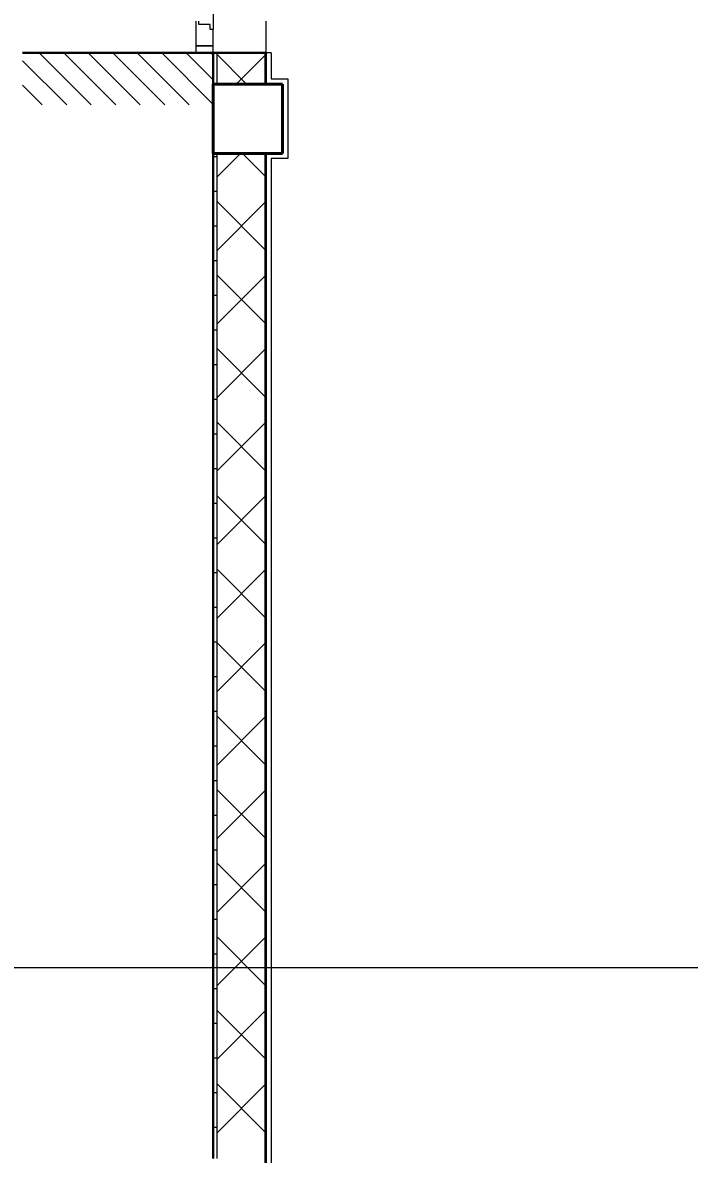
# Model space of a CAD drawing. Header units: millimetres. Extents: x -21010 to 105841, y -18351 to 135084.
# Drawn here: x 47862 to 49786, y 31537 to 34802 of the extents above; entities that cross this region are included whole.
import ezdxf
from ezdxf import colors
from ezdxf.entities.mleader import LeaderData, LeaderLine
from ezdxf.math import Vec2, Vec3

# ---------------------------------------------------------------- set-up
doc = ezdxf.new("R2010")
doc.units = ezdxf.units.MM
doc.linetypes.add('ADSK_Линия сетки', pattern=[2500, 2000, -250, 0, -250])
doc.linetypes.add('ADSK_Штриховая_ш2 п1_5', pattern=[4.5, 3, -1.5])
for name, color, linetype, lineweight in [('Двери', 7, 'Continuous', 9), ('Несущие колонны', 7, 'Continuous', 9), ('Оси', 7, 'Continuous', 9), ('Стены внутренние', 7, 'Continuous', 18), ('Стены наружные', 7, 'Continuous', 18), ('Стены штриховка', 7, 'Continuous', 13)]:
    doc.layers.add(name, color=color, linetype=linetype, lineweight=lineweight)
doc.layers.add('Мультивыноски отполение', color=7, linetype='Continuous')
doc.styles.add('DCAD_TEXT', font='GOST_Common.ttf', dxfattribs={"height": 180})

# ---------------------------------------------------------------- blocks, each defined once
blk = doc.blocks.new('1 этаж 21082025')
at = {"layer": 'Двери'}
for p, q in [((54100, -8668), (54100, -8740)), ((54109, -8678), (54109, -8668)), ((54141, -8678), (54109, -8678)), ((54141, -8693), (54141, -8678)), ((54150, -8693), (54141, -8693)), ((54150, -8740), (54150, -8693)), ((54150, -8740), (54100, -8740)), ((54100, -8740), (54100, -8760)), ((54100, -8740), (54150, -8740)), ((54150, -8760), (54150, -8740)), ((54100, -8760), (54150, -8760))]:
    blk.add_line(p, q, dxfattribs=at)
at = {"layer": 'Двери', "linetype": 'ADSK_Штриховая_ш2 п1_5'}
for p, q in [((54150, -8760), (53600, -8760)), ((54150, -8910), (54150, -8760))]:
    blk.add_line(p, q, dxfattribs=at)
at = {"layer": 'Двери', "linetype": 'Continuous', "lineweight": 18}
for p, q in [((53600, -8782.8), (53727.2, -8910)), ((53647.9, -8760), (53797.9, -8910)), ((53718.6, -8760), (53868.6, -8910)), ((53789.3, -8760), (53939.3, -8910)), ((53860.1, -8760), (54010.1, -8910)), ((53930.8, -8760), (54080.8, -8910)), ((54001.5, -8760), (54150, -8908.5)), ((54072.2, -8760), (54150, -8837.8)), ((54142.9, -8760), (54150, -8767.1)), ((53600, -8853.5), (53656.5, -8910))]:
    blk.add_line(p, q, dxfattribs=at)
at = {"layer": 'Несущие колонны', "lineweight": 40}
for p, q in [((54350, -8850), (54150, -8850)), ((54150, -8850), (54150, -9050)), ((54150, -8850), (54350, -8850)), ((54150, -8910), (54150, -8850)), ((54350, -9050), (54350, -8850)), ((54350, -8850), (54350, -9050)), ((54150, -9050), (54150, -8910)), ((54150, -9050), (54350, -9050)), ((54350, -9050), (54150, -9050))]:
    blk.add_line(p, q, dxfattribs=at)
at = {"layer": 'Оси', "linetype": 'ADSK_Линия сетки'}
blk.add_line((58165, -11400), (-14072.3, -11400), dxfattribs=at)
at = {"layer": 'Стены внутренние'}
for p, q in [((54150, -7127), (54150, -8693)), ((54302, -8668), (54302, -8760))]:
    blk.add_line(p, q, dxfattribs=at)
at = {"layer": 'Стены внутренние', "lineweight": 30}
for p, q in [((54150, -8760), (53600, -8760)), ((54150, -11950), (54150, -8760)), ((54302, -8760), (54160, -8760)), ((54302, -8850), (54302, -8760)), ((54302, -12102), (54302, -9050))]:
    blk.add_line(p, q, dxfattribs=at)
at = {"layer": 'Стены внутренние', "linetype": 'Continuous', "lineweight": 9}
for p, q in [((54246.2, -8850), (54160, -8763.8)), ((54216.5, -8850), (54300, -8766.5)), ((54160, -9118.6), (54228.6, -9050)), ((54300, -9115.9), (54234.1, -9050)), ((54300, -9328), (54160, -9188)), ((54160, -9330.7), (54300, -9190.7)), ((54300, -9540.2), (54160, -9400.2)), ((54160, -9542.8), (54300, -9402.8)), ((54302, -9453.7), (54300, -9450.2)), ((54300, -9589.9), (54302, -9589.9)), ((54300, -9752.3), (54160, -9612.3)), ((54160, -9755), (54300, -9615)), ((54302, -9712.4), (54300, -9715.9)), ((54300, -9793.1), (54302, -9793.1)), ((54300, -9964.4), (54160, -9824.4)), ((54160, -9967.1), (54300, -9827.1)), ((54300, -10176.6), (54160, -10036.6)), ((54160, -10179.2), (54300, -10039.2)), ((54300, -10097.9), (54302, -10097.9)), ((54300, -10388.7), (54160, -10248.7)), ((54160, -10391.4), (54300, -10251.4)), ((54300, -10600.8), (54160, -10460.8)), ((54160, -10603.5), (54300, -10463.5)), ((54300, -10813), (54160, -10673)), ((54160, -10815.6), (54300, -10675.6)), ((54300, -10707.5), (54302, -10707.5)), ((54300, -11025.1), (54160, -10885.1)), ((54160, -11027.8), (54300, -10887.8)), ((54300, -10910.7), (54302, -10910.7)), ((54300, -11237.2), (54160, -11097.2)), ((54160, -11239.9), (54300, -11099.9)), ((54300, -11215.5), (54302, -11215.5)), ((54300, -11449.4), (54160, -11309.4)), ((54160, -11452), (54300, -11312)), ((54300, -11661.5), (54160, -11521.5)), ((54160, -11664.2), (54300, -11524.2)), ((54302, -11688.9), (54300, -11685.4)), ((54300, -11873.6), (54160, -11733.6)), ((54160, -11876.3), (54300, -11736.3)), ((54300, -11825.1), (54302, -11825.1))]:
    blk.add_line(p, q, dxfattribs=at)
at = {"layer": 'Стены наружные', "lineweight": 30}
blk.add_line((54160, -8760), (54150, -8760), dxfattribs=at)
at = {"layer": 'Стены наружные', "linetype": 'Continuous', "lineweight": 9}
for p, q in [((54160, -8760.3), (54150, -8760.3)), ((54159.1, -9060.3), (54150, -9060.3)), ((54159.1, -9160.3), (54150, -9160.3)), ((54159.2, -9260.3), (54150, -9260.3)), ((54159.2, -9360.3), (54150, -9360.3)), ((54159.2, -9460.3), (54150, -9460.3)), ((54159.3, -9560.3), (54150, -9560.3)), ((54159.3, -9660.3), (54150, -9660.3)), ((54159.3, -9760.3), (54150, -9760.3)), ((54159.3, -9860.3), (54150, -9860.3)), ((54159.4, -9960.3), (54150, -9960.3)), ((54159.4, -10060.3), (54150, -10060.3)), ((54159.4, -10160.3), (54150, -10160.3)), ((54159.5, -10260.3), (54150, -10260.3)), ((54159.5, -10360.3), (54150, -10360.3)), ((54159.5, -10460.3), (54150, -10460.3)), ((54159.6, -10560.3), (54150, -10560.3)), ((54159.6, -10660.3), (54150, -10660.3)), ((54159.6, -10760.3), (54150, -10760.3)), ((54159.7, -10860.3), (54150, -10860.3)), ((54159.7, -10960.3), (54150, -10960.3)), ((54159.7, -11060.3), (54150, -11060.3)), ((54159.8, -11160.3), (54150, -11160.3)), ((54159.8, -11260.3), (54150, -11260.3)), ((54159.8, -11360.3), (54150, -11360.3)), ((54159.8, -11460.3), (54150, -11460.3)), ((54159.9, -11560.3), (54150, -11560.3)), ((54159.9, -11660.3), (54150, -11660.3)), ((54159.9, -11760.3), (54150, -11760.3)), ((54160, -11860.3), (54150, -11860.3))]:
    blk.add_line(p, q, dxfattribs=at)
at = {"layer": 'Стены наружные'}
for p, q in [((54317, -8760), (54302, -8760)), ((54317, -8760), (54317, -8835)), ((54317, -8835), (54365, -8835)), ((54365, -8835), (54365, -9065)), ((54317, -9065), (54317, -12117)), ((54365, -9065), (54317, -9065))]:
    blk.add_line(p, q, dxfattribs=at)
at = {"layer": 'Стены штриховка'}
for p, q in [((54160, -8760), (54160, -8850)), ((54300, -8762), (54160, -8762)), ((54300, -8850), (54300, -8762)), ((54160, -9050), (54160, -11950)), ((54300, -12102), (54300, -9050))]:
    blk.add_line(p, q, dxfattribs=at)

msp = doc.modelspace()

# ---------------------------------------------------------------- linework, layer by layer
at = {"layer": 'Оси', "linetype": 'ADSK_Линия сетки'}
msp.add_line((49532.7, 32075), (20650.1, 32075), dxfattribs=at)

# ---------------------------------------------------------------- block references
msp.add_blockref('1 этаж 21082025', (-5738, 43475))

# ---------------------------------------------------------------- leaders
at = {"layer": 'Мультивыноски отполение'}
ml = msp.add_multileader_mtext('Standard', dxfattribs=at)
ml.set_content('ВТЗ У2 (Возд.элект.завеса) КЭВ-6П3033Е:\\P3/N/PE 380 В 50 Гц, Nуст.=6,0кВт,\\P ДхШхВ-1035х235х235', color=256, style='DCAD_TEXT')
ml.set_leader_properties(color=256, linetype='ByLayer', lineweight=-1)
ml.build(insert=Vec2(0, 0))
ml.multileader.update_dxf_attribs({"has_dogleg": 0, "text_left_attachment_type": 6, "text_right_attachment_type": 6, "dogleg_length": 1, "arrow_head_size": 250})
ctx = ml.context
ctx.base_point, ctx.char_height, ctx.arrow_head_size, ctx.landing_gap_size, ctx.plane_origin = Vec3(50419, 37786.2), 180, 250, 0.09, Vec3(-53426.7, 40451.9)
ctx.left_attachment, ctx.right_attachment = 6, 6
notes = []
notes.append((ctx, [(1, (1, 1, 0), (50418, 37786.2), (1, 0), 1, [(0, [(47614.5, 38839.1)], 0, [])])]))
ctx.mtext.insert, ctx.mtext.line_spacing_style, ctx.mtext.flow_direction = Vec3(50419.1, 38002.2), 2, 5
for ctx, leaders in notes:
    for number, flags, end, landing, length, lines in leaders:
        leader = LeaderData()
        leader.index, (leader.has_last_leader_line, leader.has_dogleg_vector, leader.attachment_direction) = number, flags
        leader.last_leader_point, leader.dogleg_vector, leader.dogleg_length = Vec3(end), Vec3(landing), length
        for number, points, colour, breaks in lines:
            line = LeaderLine()
            line.index, line.vertices, line.color, line.breaks = number, Vec3.list(points), colors.encode_raw_color(colour), breaks
            leader.lines.append(line)
        ctx.leaders.append(leader)

doc.saveas('drawing.dxf')
